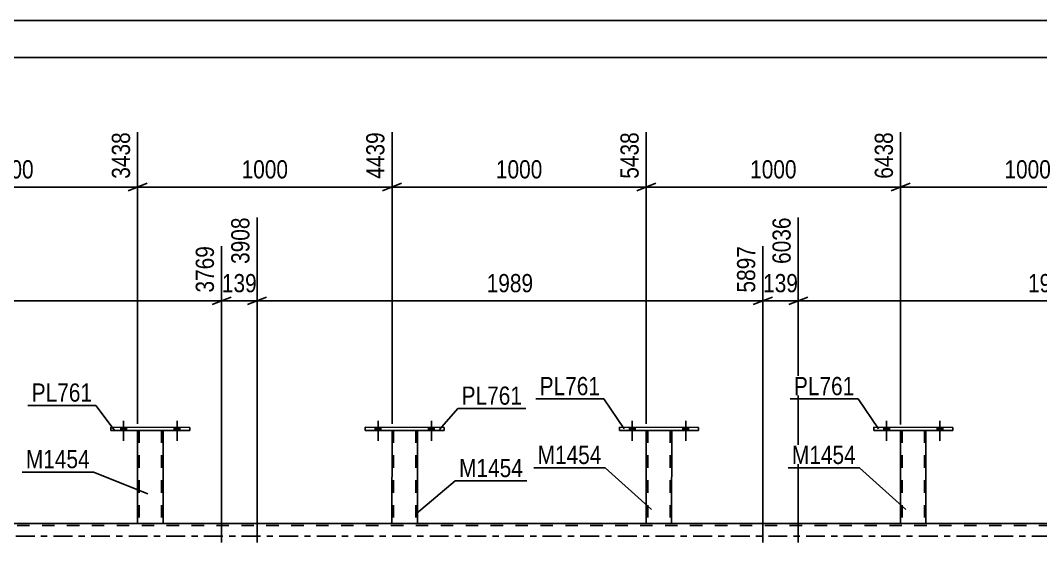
# Model space of a CAD drawing. Header units: millimetres. Extents: x 0 to 841, y 0 to 594.
# Drawn here: x 173.3 to 333.7, y 424.8 to 506.9 of the extents above; entities that cross this region are included whole.
import ezdxf

# ---------------------------------------------------------------- set-up
doc = ezdxf.new("R2010")
doc.units = ezdxf.units.MM
doc.linetypes.add('DXK_LINE_DOT2', pattern=[3.9198, 1.9599, -1.9599])
doc.linetypes.add('DXK_LINE_DOT3', pattern=[5.9187, 2.979, -0.9799, 0.9799, -0.9799])
doc.styles.add('Arial Narrow', font='ARIALN.TTF', dxfattribs={"height": 0.2})

# ---------------------------------------------------------------- blocks, each defined once
blk = doc.blocks.new('Bolt-318889209-3251 - 3132')
at = {"linetype": 'Continuous'}
for points in [[(269.06, 442.45), (269.94, 442.45), (269.94, 442.93), (269.06, 442.93)], [(277.46, 442.45), (278.34, 442.45), (278.34, 442.93), (277.46, 442.93)]]:
    blk.add_hatch(color=1, dxfattribs=at).paths.add_polyline_path(points)
at = {"color": 1, "linetype": 'Continuous'}
for p, q in [((269.06, 442.93), (269.06, 442.45)), ((269.5, 443.93), (269.5, 440.81)), ((269.94, 442.93), (269.94, 442.45)), ((277.46, 442.93), (277.46, 442.45)), ((277.9, 443.93), (277.9, 440.81)), ((278.34, 442.93), (278.34, 442.45))]:
    blk.add_line(p, q, dxfattribs=at)
blk = doc.blocks.new('Part-318889209-3242 - 3132')
at = {"color": 2, "linetype": 'Continuous'}
for p, q in [((267.5, 442.93), (267.5, 442.45)), ((279.9, 442.92), (267.5, 442.93)), ((279.9, 442.44), (279.9, 442.92)), ((267.5, 442.45), (279.9, 442.44))]:
    blk.add_line(p, q, dxfattribs=at)
blk = doc.blocks.new('Bolt-318889209-3249 - 3132')
at = {"linetype": 'Continuous'}
for points in [[(229.07, 442.45), (229.95, 442.45), (229.95, 442.93), (229.07, 442.93)], [(237.47, 442.45), (238.35, 442.45), (238.35, 442.93), (237.47, 442.93)]]:
    blk.add_hatch(color=1, dxfattribs=at).paths.add_polyline_path(points)
at = {"color": 1, "linetype": 'Continuous'}
for p, q in [((229.07, 442.93), (229.07, 442.45)), ((229.51, 443.93), (229.51, 440.81)), ((229.95, 442.93), (229.95, 442.45)), ((237.47, 442.93), (237.47, 442.45)), ((237.91, 443.93), (237.91, 440.81)), ((238.35, 442.93), (238.35, 442.45))]:
    blk.add_line(p, q, dxfattribs=at)
blk = doc.blocks.new('Bolt-318889209-3250 - 3132')
at = {"linetype": 'Continuous'}
for points in [[(269.06, 442.45), (269.94, 442.45), (269.94, 442.93), (269.06, 442.93)], [(277.46, 442.45), (278.34, 442.45), (278.34, 442.93), (277.46, 442.93)]]:
    blk.add_hatch(color=1, dxfattribs=at).paths.add_polyline_path(points)
at = {"color": 1, "linetype": 'Continuous'}
for p, q in [((269.06, 442.93), (269.06, 442.45)), ((269.5, 443.93), (269.5, 440.81)), ((269.94, 442.93), (269.94, 442.45)), ((277.46, 442.93), (277.46, 442.45)), ((277.9, 443.93), (277.9, 440.81)), ((278.34, 442.93), (278.34, 442.45))]:
    blk.add_line(p, q, dxfattribs=at)
blk = doc.blocks.new('Part-318889209-3426 - 3132')
at = {"color": 2, "linetype": 'Continuous'}
for p, q in [((227.51, 442.93), (227.51, 442.45)), ((239.91, 442.92), (227.51, 442.93)), ((239.91, 442.44), (239.91, 442.92)), ((227.51, 442.45), (239.91, 442.44))]:
    blk.add_line(p, q, dxfattribs=at)
blk = doc.blocks.new('Bolt-318889209-3341 - 3132')
at = {"linetype": 'Continuous'}
for points in [[(189.06, 442.45), (189.94, 442.45), (189.94, 442.93), (189.06, 442.93)], [(197.46, 442.45), (198.34, 442.45), (198.34, 442.93), (197.46, 442.93)]]:
    blk.add_hatch(color=1, dxfattribs=at).paths.add_polyline_path(points)
at = {"color": 1, "linetype": 'Continuous'}
for p, q in [((189.06, 442.93), (189.06, 442.45)), ((189.5, 443.93), (189.5, 440.81)), ((189.94, 442.93), (189.94, 442.45)), ((197.46, 442.93), (197.46, 442.45)), ((197.9, 443.93), (197.9, 440.81)), ((198.34, 442.93), (198.34, 442.45))]:
    blk.add_line(p, q, dxfattribs=at)
blk = doc.blocks.new('Bolt-318889209-3342 - 3132')
at = {"linetype": 'Continuous'}
for points in [[(189.06, 442.45), (189.94, 442.45), (189.94, 442.93), (189.06, 442.93)], [(197.46, 442.45), (198.34, 442.45), (198.34, 442.93), (197.46, 442.93)]]:
    blk.add_hatch(color=1, dxfattribs=at).paths.add_polyline_path(points)
at = {"color": 1, "linetype": 'Continuous'}
for p, q in [((189.06, 442.93), (189.06, 442.45)), ((189.5, 443.93), (189.5, 440.81)), ((189.94, 442.93), (189.94, 442.45)), ((197.46, 442.93), (197.46, 442.45)), ((197.9, 443.93), (197.9, 440.81)), ((198.34, 442.93), (198.34, 442.45))]:
    blk.add_line(p, q, dxfattribs=at)
blk = doc.blocks.new('Bolt-318889209-3343 - 3132')
at = {"linetype": 'Continuous'}
for points in [[(229.07, 442.45), (229.95, 442.45), (229.95, 442.93), (229.07, 442.93)], [(237.47, 442.45), (238.35, 442.45), (238.35, 442.93), (237.47, 442.93)]]:
    blk.add_hatch(color=1, dxfattribs=at).paths.add_polyline_path(points)
at = {"color": 1, "linetype": 'Continuous'}
for p, q in [((229.07, 442.93), (229.07, 442.45)), ((229.51, 443.93), (229.51, 440.81)), ((229.95, 442.93), (229.95, 442.45)), ((237.47, 442.93), (237.47, 442.45)), ((237.91, 443.93), (237.91, 440.81)), ((238.35, 442.93), (238.35, 442.45))]:
    blk.add_line(p, q, dxfattribs=at)
blk = doc.blocks.new('Part-318889209-3431 - 3132')
at = {"color": 2, "linetype": 'Continuous'}
for p, q in [((231.71, 442.45), (231.7, 427.81)), ((235.71, 442.45), (235.7, 427.81)), ((231.74, 427.81), (231.7, 427.81)), ((231.84, 427.81), (231.74, 427.81)), ((232, 427.81), (231.84, 427.81)), ((235.41, 427.81), (232, 427.81)), ((235.56, 427.81), (235.41, 427.81)), ((235.67, 427.81), (235.56, 427.81)), ((235.7, 427.81), (235.67, 427.81))]:
    blk.add_line(p, q, dxfattribs=at)
at = {"color": 7, "linetype": 'DXK_LINE_DOT2'}
for p, q in [((231.71, 442.45), (231.71, 442.45)), ((231.71, 442.45), (231.71, 442.45)), ((231.71, 442.45), (231.71, 442.45)), ((231.74, 442.45), (231.71, 442.45)), ((231.71, 442.45), (231.74, 442.45)), ((231.85, 442.45), (231.74, 442.45)), ((231.74, 442.45), (231.85, 442.45)), ((232, 442.45), (231.85, 442.45)), ((231.85, 442.45), (232, 442.45)), ((231.95, 442.45), (231.94, 427.81)), ((231.95, 442.45), (231.95, 442.45)), ((231.97, 442.45), (231.95, 442.45)), ((231.95, 442.45), (231.97, 442.45)), ((232.02, 442.45), (231.97, 442.45)), ((231.97, 442.45), (232.02, 442.45)), ((235.41, 442.45), (232, 442.45)), ((235.41, 442.45), (232, 442.45)), ((235.32, 442.45), (232.02, 442.45)), ((232.02, 442.45), (232.1, 442.45)), ((235.4, 442.45), (232.1, 442.45)), ((235.4, 442.45), (235.32, 442.45)), ((235.45, 442.45), (235.4, 442.45)), ((235.4, 442.45), (235.45, 442.45)), ((235.41, 442.45), (235.57, 442.45)), ((235.57, 442.45), (235.41, 442.45)), ((235.47, 442.45), (235.45, 442.45)), ((235.45, 442.45), (235.47, 442.45)), ((235.47, 442.45), (235.46, 427.81)), ((235.47, 442.45), (235.47, 442.45)), ((235.57, 442.45), (235.67, 442.45)), ((235.67, 442.45), (235.57, 442.45)), ((235.67, 442.45), (235.71, 442.45)), ((235.71, 442.45), (235.67, 442.45)), ((235.71, 442.45), (235.71, 442.45)), ((235.71, 442.45), (235.71, 442.45)), ((235.71, 442.45), (235.71, 442.45)), ((231.7, 427.81), (231.74, 427.81)), ((231.74, 427.81), (231.84, 427.81)), ((231.84, 427.81), (232, 427.81)), ((231.96, 427.81), (231.94, 427.81)), ((231.94, 427.81), (231.96, 427.81)), ((232.01, 427.81), (231.96, 427.81)), ((231.96, 427.81), (232.01, 427.81)), ((235.41, 427.81), (232, 427.81)), ((235.31, 427.81), (232.01, 427.81)), ((232.01, 427.81), (232.09, 427.81)), ((235.44, 427.81), (232.09, 427.81)), ((235.39, 427.81), (235.31, 427.81)), ((235.44, 427.81), (235.39, 427.81)), ((235.41, 427.81), (235.56, 427.81)), ((235.46, 427.81), (235.44, 427.81)), ((235.44, 427.81), (235.46, 427.81)), ((235.56, 427.81), (235.67, 427.81)), ((235.67, 427.81), (235.7, 427.81))]:
    blk.add_line(p, q, dxfattribs=at)
blk = doc.blocks.new('Part-318889209-3740 - 3132')
at = {"color": 2, "linetype": 'Continuous'}
for p, q in [((311.7, 442.45), (311.69, 427.81)), ((315.7, 442.45), (315.69, 427.81)), ((311.73, 427.81), (311.69, 427.81)), ((311.83, 427.81), (311.73, 427.81)), ((311.99, 427.81), (311.83, 427.81)), ((315.4, 427.81), (311.99, 427.81)), ((315.55, 427.81), (315.4, 427.81)), ((315.66, 427.81), (315.55, 427.81)), ((315.69, 427.81), (315.66, 427.81))]:
    blk.add_line(p, q, dxfattribs=at)
at = {"color": 7, "linetype": 'DXK_LINE_DOT2'}
for p, q in [((311.7, 442.45), (311.7, 442.45)), ((311.7, 442.45), (311.7, 442.45)), ((311.7, 442.45), (311.7, 442.45)), ((311.73, 442.45), (311.7, 442.45)), ((311.7, 442.45), (311.73, 442.45)), ((311.84, 442.45), (311.73, 442.45)), ((311.73, 442.45), (311.84, 442.45)), ((311.99, 442.45), (311.84, 442.45)), ((311.84, 442.45), (311.99, 442.45)), ((311.94, 442.45), (311.93, 427.81)), ((311.94, 442.45), (311.94, 442.45)), ((311.95, 442.45), (311.94, 442.45)), ((311.94, 442.45), (311.95, 442.45)), ((312.01, 442.45), (311.95, 442.45)), ((311.95, 442.45), (312.01, 442.45)), ((315.4, 442.45), (311.99, 442.45)), ((315.4, 442.45), (311.99, 442.45)), ((315.31, 442.45), (312.01, 442.45)), ((312.01, 442.45), (312.08, 442.45)), ((315.39, 442.45), (312.08, 442.45)), ((315.39, 442.45), (315.31, 442.45)), ((315.44, 442.45), (315.39, 442.45)), ((315.39, 442.45), (315.44, 442.45)), ((315.4, 442.45), (315.56, 442.45)), ((315.56, 442.45), (315.4, 442.45)), ((315.46, 442.45), (315.44, 442.45)), ((315.44, 442.45), (315.46, 442.45)), ((315.46, 442.45), (315.45, 427.81)), ((315.46, 442.45), (315.46, 442.45)), ((315.56, 442.45), (315.66, 442.45)), ((315.66, 442.45), (315.56, 442.45)), ((315.66, 442.45), (315.7, 442.45)), ((315.7, 442.45), (315.66, 442.45)), ((315.7, 442.45), (315.7, 442.45)), ((315.7, 442.45), (315.7, 442.45)), ((315.7, 442.45), (315.7, 442.45)), ((311.69, 427.81), (311.73, 427.81)), ((311.73, 427.81), (311.83, 427.81)), ((311.83, 427.81), (311.99, 427.81)), ((311.95, 427.81), (311.93, 427.81)), ((311.93, 427.81), (311.95, 427.81)), ((312, 427.81), (311.95, 427.81)), ((311.95, 427.81), (312, 427.81)), ((315.4, 427.81), (311.99, 427.81)), ((315.3, 427.81), (312, 427.81)), ((312, 427.81), (312.08, 427.81)), ((315.43, 427.81), (312.08, 427.81)), ((315.38, 427.81), (315.3, 427.81)), ((315.43, 427.81), (315.38, 427.81)), ((315.4, 427.81), (315.55, 427.81)), ((315.45, 427.81), (315.43, 427.81)), ((315.43, 427.81), (315.45, 427.81)), ((315.55, 427.81), (315.66, 427.81)), ((315.66, 427.81), (315.69, 427.81))]:
    blk.add_line(p, q, dxfattribs=at)
blk = doc.blocks.new('Part-318889209-3745 - 3132')
at = {"color": 2, "linetype": 'Continuous'}
for p, q in [((307.5, 442.93), (307.5, 442.45)), ((319.9, 442.92), (307.5, 442.93)), ((319.9, 442.44), (319.9, 442.92)), ((307.5, 442.45), (319.9, 442.44))]:
    blk.add_line(p, q, dxfattribs=at)
blk = doc.blocks.new('Part-318889209-3546 - 3132')
at = {"color": 2, "linetype": 'Continuous'}
for p, q in [((187.5, 442.93), (187.5, 442.45)), ((199.9, 442.92), (187.5, 442.93)), ((199.9, 442.44), (199.9, 442.92)), ((187.5, 442.45), (199.9, 442.44))]:
    blk.add_line(p, q, dxfattribs=at)
blk = doc.blocks.new('Part-318889209-3551 - 3132')
at = {"color": 2, "linetype": 'Continuous'}
for p, q in [((191.7, 442.45), (191.7, 427.81)), ((195.7, 442.45), (195.7, 427.81)), ((191.73, 427.81), (191.7, 427.81)), ((191.84, 427.81), (191.73, 427.81)), ((191.99, 427.81), (191.84, 427.81)), ((195.4, 427.81), (191.99, 427.81)), ((195.56, 427.81), (195.4, 427.81)), ((195.66, 427.81), (195.56, 427.81)), ((195.7, 427.81), (195.66, 427.81))]:
    blk.add_line(p, q, dxfattribs=at)
at = {"color": 7, "linetype": 'DXK_LINE_DOT2'}
for p, q in [((191.7, 442.45), (191.7, 442.45)), ((191.7, 442.45), (191.7, 442.45)), ((191.7, 442.45), (191.7, 442.45)), ((191.74, 442.45), (191.7, 442.45)), ((191.7, 442.45), (191.74, 442.45)), ((191.84, 442.45), (191.74, 442.45)), ((191.74, 442.45), (191.84, 442.45)), ((192, 442.45), (191.84, 442.45)), ((191.84, 442.45), (192, 442.45)), ((191.94, 442.45), (191.94, 442.45)), ((191.94, 442.45), (191.94, 427.81)), ((191.96, 442.45), (191.94, 442.45)), ((191.94, 442.45), (191.96, 442.45)), ((192.01, 442.45), (191.96, 442.45)), ((191.96, 442.45), (192.01, 442.45)), ((195.41, 442.45), (192, 442.45)), ((195.41, 442.45), (192, 442.45)), ((195.31, 442.45), (192.01, 442.45)), ((192.01, 442.45), (192.09, 442.45)), ((195.39, 442.45), (192.09, 442.45)), ((195.39, 442.45), (195.31, 442.45)), ((195.44, 442.45), (195.39, 442.45)), ((195.39, 442.45), (195.44, 442.45)), ((195.41, 442.45), (195.56, 442.45)), ((195.56, 442.45), (195.41, 442.45)), ((195.46, 442.45), (195.44, 442.45)), ((195.44, 442.45), (195.46, 442.45)), ((195.46, 442.45), (195.46, 442.45)), ((195.46, 442.45), (195.46, 427.81)), ((195.56, 442.45), (195.67, 442.45)), ((195.67, 442.45), (195.56, 442.45)), ((195.67, 442.45), (195.7, 442.45)), ((195.7, 442.45), (195.67, 442.45)), ((195.7, 442.45), (195.7, 442.45)), ((195.7, 442.45), (195.7, 442.45)), ((195.7, 442.45), (195.7, 442.45)), ((191.7, 427.81), (191.73, 427.81)), ((191.73, 427.81), (191.84, 427.81)), ((191.84, 427.81), (191.99, 427.81)), ((191.96, 427.81), (191.94, 427.81)), ((191.94, 427.81), (191.96, 427.81)), ((192.01, 427.81), (191.96, 427.81)), ((191.96, 427.81), (192.01, 427.81)), ((195.4, 427.81), (191.99, 427.81)), ((195.31, 427.81), (192.01, 427.81)), ((192.01, 427.81), (192.09, 427.81)), ((195.44, 427.81), (192.09, 427.81)), ((195.39, 427.81), (195.31, 427.81)), ((195.44, 427.81), (195.39, 427.81)), ((195.4, 427.81), (195.56, 427.81)), ((195.46, 427.81), (195.44, 427.81)), ((195.44, 427.81), (195.46, 427.81)), ((195.56, 427.81), (195.66, 427.81)), ((195.66, 427.81), (195.7, 427.81))]:
    blk.add_line(p, q, dxfattribs=at)
blk = doc.blocks.new('Part-318889209-3703 - 3132')
at = {"color": 2, "linetype": 'Continuous'}
for p, q in [((271.7, 442.45), (271.69, 427.81)), ((275.7, 442.45), (275.69, 427.81)), ((271.73, 427.81), (271.69, 427.81)), ((271.83, 427.81), (271.73, 427.81)), ((271.99, 427.81), (271.83, 427.81)), ((275.4, 427.81), (271.99, 427.81)), ((275.55, 427.81), (275.4, 427.81)), ((275.66, 427.81), (275.55, 427.81)), ((275.69, 427.81), (275.66, 427.81))]:
    blk.add_line(p, q, dxfattribs=at)
at = {"color": 7, "linetype": 'DXK_LINE_DOT2'}
for p, q in [((271.7, 442.45), (271.7, 442.45)), ((271.7, 442.45), (271.7, 442.45)), ((271.7, 442.45), (271.7, 442.45)), ((271.73, 442.45), (271.7, 442.45)), ((271.7, 442.45), (271.73, 442.45)), ((271.84, 442.45), (271.73, 442.45)), ((271.73, 442.45), (271.84, 442.45)), ((271.99, 442.45), (271.84, 442.45)), ((271.84, 442.45), (271.99, 442.45)), ((271.94, 442.45), (271.93, 427.81)), ((271.94, 442.45), (271.94, 442.45)), ((271.95, 442.45), (271.94, 442.45)), ((271.94, 442.45), (271.95, 442.45)), ((272.01, 442.45), (271.95, 442.45)), ((271.95, 442.45), (272.01, 442.45)), ((275.4, 442.45), (271.99, 442.45)), ((275.4, 442.45), (271.99, 442.45)), ((275.31, 442.45), (272.01, 442.45)), ((272.01, 442.45), (272.08, 442.45)), ((275.39, 442.45), (272.08, 442.45)), ((275.39, 442.45), (275.31, 442.45)), ((275.44, 442.45), (275.39, 442.45)), ((275.39, 442.45), (275.44, 442.45)), ((275.4, 442.45), (275.56, 442.45)), ((275.56, 442.45), (275.4, 442.45)), ((275.46, 442.45), (275.44, 442.45)), ((275.44, 442.45), (275.46, 442.45)), ((275.46, 442.45), (275.45, 427.81)), ((275.46, 442.45), (275.46, 442.45)), ((275.56, 442.45), (275.66, 442.45)), ((275.66, 442.45), (275.56, 442.45)), ((275.66, 442.45), (275.7, 442.45)), ((275.7, 442.45), (275.66, 442.45)), ((275.7, 442.45), (275.7, 442.45)), ((275.7, 442.45), (275.7, 442.45)), ((275.7, 442.45), (275.7, 442.45)), ((271.69, 427.81), (271.73, 427.81)), ((271.73, 427.81), (271.83, 427.81)), ((271.83, 427.81), (271.99, 427.81)), ((271.95, 427.81), (271.93, 427.81)), ((271.93, 427.81), (271.95, 427.81)), ((272, 427.81), (271.95, 427.81)), ((271.95, 427.81), (272, 427.81)), ((275.4, 427.81), (271.99, 427.81)), ((275.3, 427.81), (272, 427.81)), ((272, 427.81), (272.08, 427.81)), ((275.43, 427.81), (272.08, 427.81)), ((275.38, 427.81), (275.3, 427.81)), ((275.43, 427.81), (275.38, 427.81)), ((275.4, 427.81), (275.55, 427.81)), ((275.45, 427.81), (275.43, 427.81)), ((275.43, 427.81), (275.45, 427.81)), ((275.55, 427.81), (275.66, 427.81)), ((275.66, 427.81), (275.69, 427.81))]:
    blk.add_line(p, q, dxfattribs=at)
blk = doc.blocks.new('Part-318889209-3690 - 3132')
at = {"color": 7, "linetype": 'DXK_LINE_DOT2'}
for p, q in [((774.43, 427.49), (54.16, 427.49)), ((195.7, 427.81), (191.7, 427.81)), ((235.7, 427.81), (231.7, 427.81)), ((275.69, 427.81), (271.69, 427.81)), ((315.69, 427.81), (311.69, 427.81))]:
    blk.add_line(p, q, dxfattribs=at)
at = {"color": 2, "linetype": 'Continuous'}
for p, q in [((191.7, 427.81), (155.69, 427.81)), ((231.7, 427.81), (195.7, 427.81)), ((271.69, 427.81), (235.7, 427.81)), ((311.69, 427.81), (275.69, 427.81)), ((351.7, 427.81), (315.69, 427.81))]:
    blk.add_line(p, q, dxfattribs=at)
at = {"color": 7, "linetype": 'DXK_LINE_DOT3'}
blk.add_line((54.16, 425.81), (774.43, 425.81), dxfattribs=at)
blk = doc.blocks.new('Bolt-318889209-3746 - 3132')
at = {"linetype": 'Continuous'}
for points in [[(309.06, 442.45), (309.94, 442.45), (309.94, 442.93), (309.06, 442.93)], [(317.46, 442.45), (318.34, 442.45), (318.34, 442.93), (317.46, 442.93)]]:
    blk.add_hatch(color=1, dxfattribs=at).paths.add_polyline_path(points)
at = {"color": 1, "linetype": 'Continuous'}
for p, q in [((309.06, 442.93), (309.06, 442.45)), ((309.5, 443.93), (309.5, 440.81)), ((309.94, 442.93), (309.94, 442.45)), ((317.46, 442.93), (317.46, 442.45)), ((317.9, 443.93), (317.9, 440.81)), ((318.34, 442.93), (318.34, 442.45))]:
    blk.add_line(p, q, dxfattribs=at)
blk = doc.blocks.new('Bolt-318889209-3747 - 3132')
at = {"linetype": 'Continuous'}
for points in [[(309.06, 442.45), (309.94, 442.45), (309.94, 442.93), (309.06, 442.93)], [(317.46, 442.45), (318.34, 442.45), (318.34, 442.93), (317.46, 442.93)]]:
    blk.add_hatch(color=1, dxfattribs=at).paths.add_polyline_path(points)
at = {"color": 1, "linetype": 'Continuous'}
for p, q in [((309.06, 442.93), (309.06, 442.45)), ((309.5, 443.93), (309.5, 440.81)), ((309.94, 442.93), (309.94, 442.45)), ((317.46, 442.93), (317.46, 442.45)), ((317.9, 443.93), (317.9, 440.81)), ((318.34, 442.93), (318.34, 442.45))]:
    blk.add_line(p, q, dxfattribs=at)
blk = doc.blocks.new('StraightDimension-318889209-5960 - 4978')
at = {"color": 7, "linetype": 'Continuous'}
blk.add_line((62.29, 506.89), (774.25, 506.89), dxfattribs=at)
blk = doc.blocks.new('StraightDimension-318889209-5981 - 4978')
at = {"color": 7, "linetype": 'Continuous'}
blk.add_line((61.65, 501.06), (774.89, 501.06), dxfattribs=at)
blk = doc.blocks.new('StraightDimension-318889209-19241 - 3132')
at = {"color": 7, "linetype": 'Continuous'}
for p, q in [((191.7, 443.45), (191.7, 489.32)), ((231.71, 443.45), (231.71, 489.32)), ((193.2, 481.3), (190.2, 480.1)), ((191.7, 480.7), (231.71, 480.7)), ((230.21, 480.1), (233.21, 481.3))]:
    blk.add_line(p, q, dxfattribs=at)
at = {"color": 0, "linetype": 'Continuous'}
blk.add_wipeout([(231.11, 489.92), (226.91, 489.92), (226.91, 481.4), (231.11, 481.4)], dxfattribs=at)
at = {"color": 0}
blk.add_wipeout([(215.96, 481.45), (215.96, 485.65), (207.45, 485.65), (207.45, 481.45)], dxfattribs=at)
at = {"color": 3, "linetype": 'Continuous', "style": 'Arial Narrow'}
blk.add_text('4439', height=2.863, rotation=90.0002, dxfattribs=at).set_placement((230.51, 482))
at = {"color": 3, "style": 'Arial Narrow'}
blk.add_text('1000', height=2.863, dxfattribs=at).set_placement((208.05, 482.05))
blk = doc.blocks.new('StraightDimension-318889209-19242 - 3132')
at = {"color": 7, "linetype": 'Continuous'}
for p, q in [((151.7, 443.45), (151.7, 489.32)), ((191.7, 443.45), (191.7, 489.32)), ((153.2, 481.3), (150.2, 480.1)), ((151.7, 480.7), (191.7, 480.7)), ((190.2, 480.1), (193.2, 481.3))]:
    blk.add_line(p, q, dxfattribs=at)
at = {"color": 0, "linetype": 'Continuous'}
blk.add_wipeout([(191.1, 489.92), (186.9, 489.92), (186.9, 481.4), (191.1, 481.4)], dxfattribs=at)
at = {"color": 0}
blk.add_wipeout([(175.96, 481.45), (175.96, 485.65), (167.44, 485.65), (167.44, 481.45)], dxfattribs=at)
at = {"color": 3, "linetype": 'Continuous', "style": 'Arial Narrow'}
blk.add_text('3438', height=2.863, rotation=90.0002, dxfattribs=at).set_placement((190.5, 482))
at = {"color": 3, "style": 'Arial Narrow'}
blk.add_text('1000', height=2.863, dxfattribs=at).set_placement((168.04, 482.05))
blk = doc.blocks.new('StraightDimension-318889209-19438 - 3132')
at = {"color": 7, "linetype": 'Continuous'}
for p, q in [((295.61, 424.81), (295.61, 475.92)), ((290.04, 424.81), (290.04, 471.42)), ((288.54, 462.21), (291.54, 463.41)), ((290.04, 462.81), (295.61, 462.81)), ((297.11, 463.41), (294.11, 462.21))]:
    blk.add_line(p, q, dxfattribs=at)
at = {"color": 0}
blk.add_wipeout([(296.17, 463.56), (296.17, 467.76), (289.48, 467.76), (289.48, 463.56)], dxfattribs=at)
at = {"color": 3, "style": 'Arial Narrow'}
blk.add_text('139', height=2.863, dxfattribs=at).set_placement((290.08, 464.16))
at = {"color": 0, "linetype": 'Continuous'}
blk.add_wipeout([(295.01, 476.52), (290.81, 476.52), (290.81, 468.01), (295.01, 468.01)], dxfattribs=at)
at = {"color": 3, "linetype": 'Continuous', "style": 'Arial Narrow'}
blk.add_text('6036', height=2.863, rotation=90.0002, dxfattribs=at).set_placement((294.41, 468.61))
blk = doc.blocks.new('StraightDimension-318889209-19440 - 3132')
at = {"color": 7, "linetype": 'Continuous'}
for p, q in [((210.48, 424.81), (210.48, 475.92)), ((204.9, 424.81), (204.9, 471.42)), ((203.4, 462.21), (206.4, 463.41)), ((204.9, 462.81), (210.48, 462.81)), ((211.98, 463.41), (208.98, 462.21))]:
    blk.add_line(p, q, dxfattribs=at)
at = {"color": 0}
blk.add_wipeout([(211.03, 463.56), (211.03, 467.76), (204.35, 467.76), (204.35, 463.56)], dxfattribs=at)
at = {"color": 3, "style": 'Arial Narrow'}
blk.add_text('139', height=2.863, dxfattribs=at).set_placement((204.95, 464.16))
at = {"color": 0, "linetype": 'Continuous'}
blk.add_wipeout([(209.88, 476.52), (205.68, 476.52), (205.68, 468.01), (209.88, 468.01)], dxfattribs=at)
at = {"color": 3, "linetype": 'Continuous', "style": 'Arial Narrow'}
blk.add_text('3908', height=2.863, rotation=90.0002, dxfattribs=at).set_placement((209.28, 468.61))
blk = doc.blocks.new('StraightDimension-318889209-19238 - 3132')
at = {"color": 7, "linetype": 'Continuous'}
for p, q in [((311.7, 443.38), (311.7, 489.32)), ((351.7, 443.45), (351.7, 489.32)), ((313.2, 481.3), (310.2, 480.1)), ((311.7, 480.7), (351.7, 480.7)), ((350.2, 480.1), (353.2, 481.3))]:
    blk.add_line(p, q, dxfattribs=at)
at = {"color": 0, "linetype": 'Continuous'}
blk.add_wipeout([(351.1, 489.92), (346.9, 489.92), (346.9, 481.4), (351.1, 481.4)], dxfattribs=at)
at = {"color": 0}
blk.add_wipeout([(335.96, 481.45), (335.96, 485.65), (327.44, 485.65), (327.44, 481.45)], dxfattribs=at)
at = {"color": 3, "linetype": 'Continuous', "style": 'Arial Narrow'}
blk.add_text('7438', height=2.863, rotation=90.0002, dxfattribs=at).set_placement((350.5, 482))
at = {"color": 3, "style": 'Arial Narrow'}
blk.add_text('1000', height=2.863, dxfattribs=at).set_placement((328.04, 482.05))
blk = doc.blocks.new('StraightDimension-318889209-19239 - 3132')
at = {"color": 7, "linetype": 'Continuous'}
for p, q in [((271.7, 443.45), (271.7, 489.32)), ((311.7, 443.38), (311.7, 489.32)), ((273.2, 481.3), (270.2, 480.1)), ((271.7, 480.7), (311.7, 480.7)), ((310.2, 480.1), (313.2, 481.3))]:
    blk.add_line(p, q, dxfattribs=at)
at = {"color": 0, "linetype": 'Continuous'}
blk.add_wipeout([(311.1, 489.92), (306.9, 489.92), (306.9, 481.4), (311.1, 481.4)], dxfattribs=at)
at = {"color": 0}
blk.add_wipeout([(295.95, 481.45), (295.95, 485.65), (287.44, 485.65), (287.44, 481.45)], dxfattribs=at)
at = {"color": 3, "linetype": 'Continuous', "style": 'Arial Narrow'}
blk.add_text('6438', height=2.863, rotation=90.0002, dxfattribs=at).set_placement((310.5, 482))
at = {"color": 3, "style": 'Arial Narrow'}
blk.add_text('1000', height=2.863, dxfattribs=at).set_placement((288.04, 482.05))
blk = doc.blocks.new('StraightDimension-318889209-19240 - 3132')
at = {"color": 7, "linetype": 'Continuous'}
for p, q in [((231.71, 443.45), (231.71, 489.32)), ((271.7, 443.45), (271.7, 489.32)), ((233.21, 481.3), (230.21, 480.1)), ((231.71, 480.7), (271.7, 480.7)), ((270.2, 480.1), (273.2, 481.3))]:
    blk.add_line(p, q, dxfattribs=at)
at = {"color": 0, "linetype": 'Continuous'}
blk.add_wipeout([(271.1, 489.92), (266.9, 489.92), (266.9, 481.4), (271.1, 481.4)], dxfattribs=at)
at = {"color": 0}
blk.add_wipeout([(255.96, 481.45), (255.96, 485.65), (247.45, 485.65), (247.45, 481.45)], dxfattribs=at)
at = {"color": 3, "linetype": 'Continuous', "style": 'Arial Narrow'}
blk.add_text('5438', height=2.863, rotation=90.0002, dxfattribs=at).set_placement((270.5, 482))
at = {"color": 3, "style": 'Arial Narrow'}
blk.add_text('1000', height=2.863, dxfattribs=at).set_placement((248.05, 482.05))
blk = doc.blocks.new('StraightDimension-318889209-19437 - 3132')
at = {"color": 7, "linetype": 'Continuous'}
for p, q in [((295.61, 424.81), (295.61, 475.92)), ((375.17, 424.81), (375.17, 471.42)), ((297.11, 463.41), (294.11, 462.21)), ((295.61, 462.81), (375.17, 462.81)), ((373.67, 462.21), (376.67, 463.41))]:
    blk.add_line(p, q, dxfattribs=at)
at = {"color": 0, "linetype": 'Continuous'}
blk.add_wipeout([(374.57, 472.02), (370.37, 472.02), (370.37, 463.51), (374.57, 463.51)], dxfattribs=at)
at = {"color": 0}
blk.add_wipeout([(339.65, 463.56), (339.65, 467.76), (331.14, 467.76), (331.14, 463.56)], dxfattribs=at)
at = {"color": 3, "linetype": 'Continuous', "style": 'Arial Narrow'}
blk.add_text('8025', height=2.863, rotation=90.0002, dxfattribs=at).set_placement((373.97, 464.11))
at = {"color": 3, "style": 'Arial Narrow'}
blk.add_text('1989', height=2.863, dxfattribs=at).set_placement((331.74, 464.16))
blk = doc.blocks.new('StraightDimension-318889209-19439 - 3132')
at = {"color": 7, "linetype": 'Continuous'}
for p, q in [((210.48, 424.81), (210.48, 475.92)), ((290.04, 424.81), (290.04, 471.42)), ((211.98, 463.41), (208.98, 462.21)), ((210.48, 462.81), (290.04, 462.81)), ((288.54, 462.21), (291.54, 463.41))]:
    blk.add_line(p, q, dxfattribs=at)
at = {"color": 0, "linetype": 'Continuous'}
blk.add_wipeout([(289.44, 472.02), (285.24, 472.02), (285.24, 463.51), (289.44, 463.51)], dxfattribs=at)
at = {"color": 0}
blk.add_wipeout([(254.51, 463.56), (254.51, 467.76), (246, 467.76), (246, 463.56)], dxfattribs=at)
at = {"color": 3, "linetype": 'Continuous', "style": 'Arial Narrow'}
blk.add_text('5897', height=2.863, rotation=90.0002, dxfattribs=at).set_placement((288.84, 464.11))
at = {"color": 3, "style": 'Arial Narrow'}
blk.add_text('1989', height=2.863, dxfattribs=at).set_placement((246.6, 464.16))
blk = doc.blocks.new('StraightDimension-318889209-19441 - 3132')
at = {"color": 7, "linetype": 'Continuous'}
for p, q in [((121.09, 424.81), (121.09, 471.42)), ((204.9, 424.81), (204.9, 471.42)), ((122.59, 463.41), (119.59, 462.21)), ((121.09, 462.81), (204.9, 462.81)), ((203.4, 462.21), (206.4, 463.41))]:
    blk.add_line(p, q, dxfattribs=at)
at = {"color": 0, "linetype": 'Continuous'}
blk.add_wipeout([(204.3, 472.02), (200.1, 472.02), (200.1, 463.51), (204.3, 463.51)], dxfattribs=at)
at = {"color": 0}
blk.add_wipeout([(167.25, 463.56), (167.25, 467.76), (158.74, 467.76), (158.74, 463.56)], dxfattribs=at)
at = {"color": 3, "linetype": 'Continuous', "style": 'Arial Narrow'}
blk.add_text('3769', height=2.863, rotation=90.0002, dxfattribs=at).set_placement((203.7, 464.11))
at = {"color": 3, "style": 'Arial Narrow'}
blk.add_text('2095', height=2.863, dxfattribs=at).set_placement((159.34, 464.16))
blk = doc.blocks.new('Mark-318889209-3238 - 3132')
at = {"color": 0}
blk.add_wipeout([(264.43, 447.98), (264.43, 450.98), (254.93, 450.98), (254.93, 447.98)], dxfattribs=at)
blk.add_wipeout([(264.43, 447.98), (264.43, 450.98), (254.93, 450.98), (254.93, 447.98)], dxfattribs=at)
at = {"color": 30, "linetype": 'Continuous'}
for p in [(254.33, 447.38), (268.24, 442.7)]:
    blk.add_line(p, (265.03, 447.38), dxfattribs=at)
at = {"color": 3, "style": 'Arial Narrow'}
blk.add_text('PL761', height=2.863, dxfattribs=at).set_placement((254.93, 447.98))
blk = doc.blocks.new('Mark-318889209-3422 - 3132')
at = {"color": 0}
blk.add_wipeout([(252.17, 446.48), (252.17, 449.48), (242.66, 449.48), (242.66, 446.48)], dxfattribs=at)
blk.add_wipeout([(252.17, 446.48), (252.17, 449.48), (242.66, 449.48), (242.66, 446.48)], dxfattribs=at)
at = {"color": 30, "linetype": 'Continuous'}
for p, q in [((239.19, 442.56), (242.06, 445.88)), ((242.06, 445.88), (252.77, 445.88))]:
    blk.add_line(p, q, dxfattribs=at)
at = {"color": 3, "style": 'Arial Narrow'}
blk.add_text('PL761', height=2.863, dxfattribs=at).set_placement((242.66, 446.48))
blk = doc.blocks.new('Mark-318889209-3427 - 3132')
at = {"color": 0}
blk.add_wipeout([(252.31, 435.1), (252.31, 438.1), (242.26, 438.1), (242.26, 435.1)], dxfattribs=at)
blk.add_wipeout([(252.31, 435.1), (252.31, 438.1), (242.26, 438.1), (242.26, 435.1)], dxfattribs=at)
at = {"color": 30, "linetype": 'Continuous'}
for p, q in [((235.54, 429.36), (241.66, 434.5)), ((241.66, 434.5), (252.91, 434.5))]:
    blk.add_line(p, q, dxfattribs=at)
at = {"color": 3, "style": 'Arial Narrow'}
blk.add_text('M1454', height=2.863, dxfattribs=at).set_placement((242.26, 435.1))
blk = doc.blocks.new('Mark-318889209-3542 - 3132')
at = {"color": 0}
blk.add_wipeout([(184.54, 446.96), (184.54, 449.96), (175.04, 449.96), (175.04, 446.96)], dxfattribs=at)
blk.add_wipeout([(184.54, 446.96), (184.54, 449.96), (175.04, 449.96), (175.04, 446.96)], dxfattribs=at)
at = {"color": 30, "linetype": 'Continuous'}
for p in [(174.44, 446.36), (188.03, 442.52)]:
    blk.add_line(p, (185.14, 446.36), dxfattribs=at)
at = {"color": 3, "style": 'Arial Narrow'}
blk.add_text('PL761', height=2.863, dxfattribs=at).set_placement((175.04, 446.96))
blk = doc.blocks.new('Mark-318889209-3547 - 3132')
at = {"color": 0}
blk.add_wipeout([(184.17, 436.5), (184.17, 439.5), (174.12, 439.5), (174.12, 436.5)], dxfattribs=at)
blk.add_wipeout([(184.17, 436.5), (184.17, 439.5), (174.12, 439.5), (174.12, 436.5)], dxfattribs=at)
at = {"color": 30, "linetype": 'Continuous'}
for p in [(173.52, 435.9), (193.31, 432.45)]:
    blk.add_line(p, (184.77, 435.9), dxfattribs=at)
at = {"color": 3, "style": 'Arial Narrow'}
blk.add_text('M1454', height=2.863, dxfattribs=at).set_placement((174.12, 436.5))
blk = doc.blocks.new('Mark-318889209-3699 - 3132')
at = {"color": 0}
blk.add_wipeout([(264.66, 437.16), (264.66, 440.16), (254.61, 440.16), (254.61, 437.16)], dxfattribs=at)
blk.add_wipeout([(264.66, 437.16), (264.66, 440.16), (254.61, 440.16), (254.61, 437.16)], dxfattribs=at)
at = {"color": 30, "linetype": 'Continuous'}
for p in [(254.01, 436.56), (272.54, 429.99)]:
    blk.add_line(p, (265.26, 436.56), dxfattribs=at)
at = {"color": 3, "style": 'Arial Narrow'}
blk.add_text('M1454', height=2.863, dxfattribs=at).set_placement((254.61, 437.16))
blk = doc.blocks.new('Mark-318889209-3736 - 3132')
at = {"color": 0}
blk.add_wipeout([(304.66, 437.16), (304.66, 440.16), (294.61, 440.16), (294.61, 437.16)], dxfattribs=at)
blk.add_wipeout([(304.66, 437.16), (304.66, 440.16), (294.61, 440.16), (294.61, 437.16)], dxfattribs=at)
at = {"color": 30, "linetype": 'Continuous'}
for p in [(294.01, 436.56), (312.54, 429.99)]:
    blk.add_line(p, (305.26, 436.56), dxfattribs=at)
at = {"color": 3, "style": 'Arial Narrow'}
blk.add_text('M1454', height=2.863, dxfattribs=at).set_placement((294.61, 437.16))
blk = doc.blocks.new('Mark-318889209-3741 - 3132')
at = {"color": 0}
blk.add_wipeout([(304.43, 447.98), (304.43, 450.98), (294.93, 450.98), (294.93, 447.98)], dxfattribs=at)
blk.add_wipeout([(304.43, 447.98), (304.43, 450.98), (294.93, 450.98), (294.93, 447.98)], dxfattribs=at)
at = {"color": 30, "linetype": 'Continuous'}
for p in [(294.33, 447.38), (308.24, 442.7)]:
    blk.add_line(p, (305.03, 447.38), dxfattribs=at)
at = {"color": 3, "style": 'Arial Narrow'}
blk.add_text('PL761', height=2.863, dxfattribs=at).set_placement((294.93, 447.98))

msp = doc.modelspace()

# ---------------------------------------------------------------- block references
for name in ['StraightDimension-318889209-5960 - 4978', 'Part-318889209-3546 - 3132', 'Bolt-318889209-3341 - 3132', 'Bolt-318889209-3342 - 3132', 'Part-318889209-3426 - 3132', 'Bolt-318889209-3249 - 3132', 'Bolt-318889209-3343 - 3132', 'Part-318889209-3242 - 3132', 'Bolt-318889209-3251 - 3132', 'Bolt-318889209-3250 - 3132', 'Part-318889209-3745 - 3132', 'Bolt-318889209-3746 - 3132', 'Bolt-318889209-3747 - 3132', 'Part-318889209-3551 - 3132', 'Part-318889209-3431 - 3132', 'Part-318889209-3703 - 3132', 'Part-318889209-3740 - 3132', 'Part-318889209-3690 - 3132']:
    msp.add_blockref(name, (0, 0))

# ---------------------------------------------------------------- next in the draw order: block references
for name in ['StraightDimension-318889209-5981 - 4978', 'StraightDimension-318889209-19241 - 3132', 'StraightDimension-318889209-19238 - 3132', 'StraightDimension-318889209-19438 - 3132']:
    msp.add_blockref(name, (0, 0))

# ---------------------------------------------------------------- next in the draw order: block references
for name in ['StraightDimension-318889209-19242 - 3132', 'StraightDimension-318889209-19239 - 3132', 'StraightDimension-318889209-19440 - 3132']:
    msp.add_blockref(name, (0, 0))

# ---------------------------------------------------------------- next in the draw order: block references
for name in ['StraightDimension-318889209-19240 - 3132', 'StraightDimension-318889209-19437 - 3132', 'StraightDimension-318889209-19441 - 3132']:
    msp.add_blockref(name, (0, 0))

# ---------------------------------------------------------------- next in the draw order: block references
for name in ['StraightDimension-318889209-19439 - 3132', 'Mark-318889209-3741 - 3132', 'Mark-318889209-3542 - 3132', 'Mark-318889209-3736 - 3132', 'Mark-318889209-3547 - 3132']:
    msp.add_blockref(name, (0, 0))

# ---------------------------------------------------------------- next in the draw order: block references
for name in ['Mark-318889209-3238 - 3132', 'Mark-318889209-3422 - 3132', 'Mark-318889209-3699 - 3132', 'Mark-318889209-3427 - 3132']:
    msp.add_blockref(name, (0, 0))

doc.saveas('drawing.dxf')
